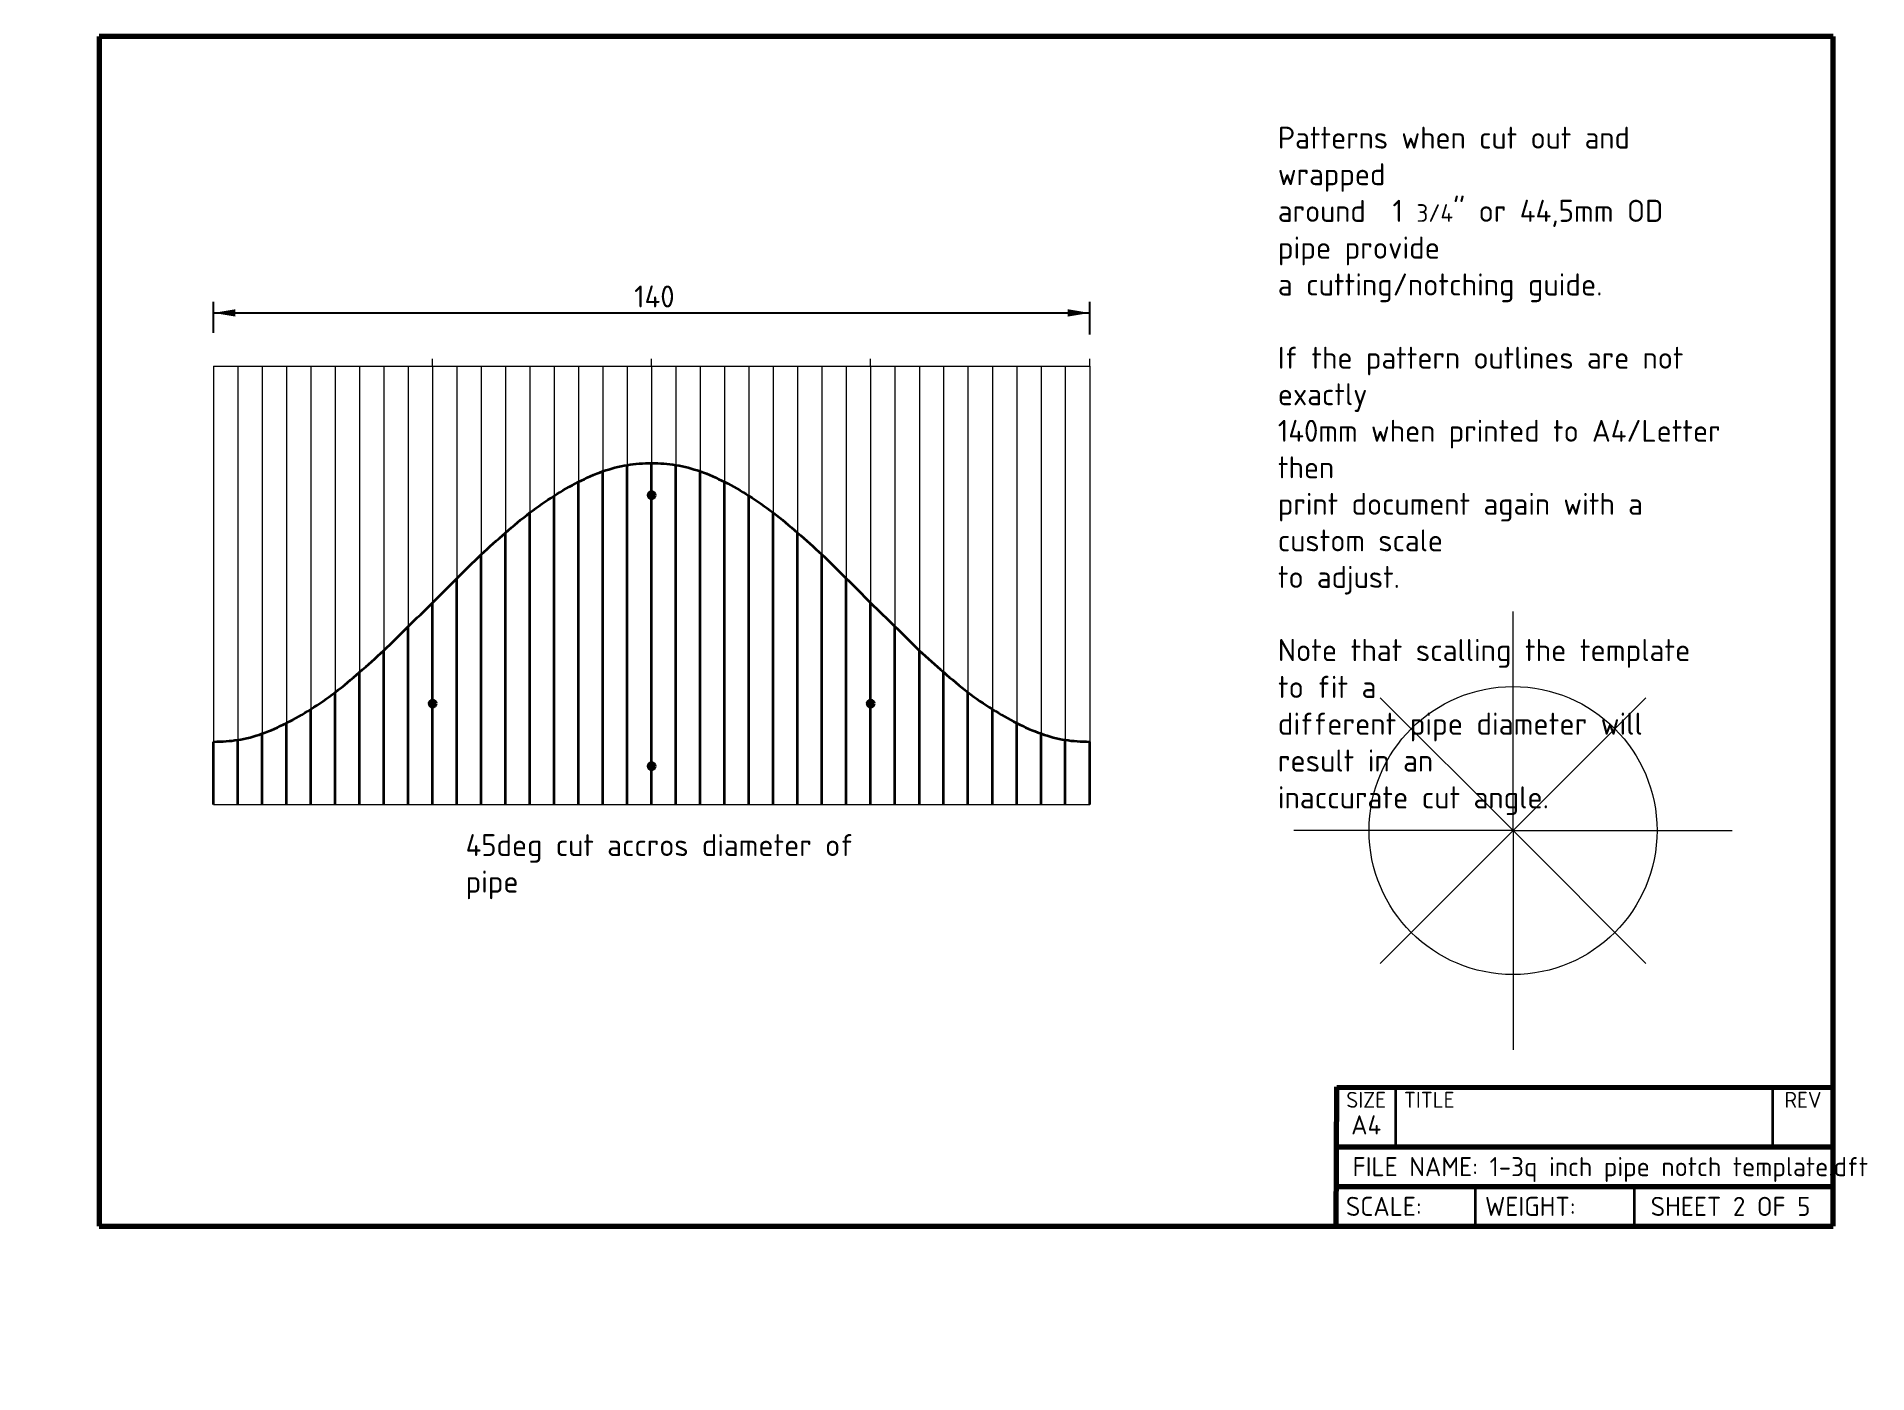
# Model space of a CAD drawing. Header units: millimetres. Extents: x 0 to 292, y -13 to 200.
import ezdxf
from ezdxf import colors
from ezdxf.entities.mleader import LeaderData, LeaderLine
from ezdxf.enums import TextEntityAlignment as Align
from ezdxf.math import Vec2, Vec3

# ---------------------------------------------------------------- set-up
doc = ezdxf.new("R2010")
doc.units = ezdxf.units.MM
doc.layers.add('Default', color=7, linetype='Continuous')
doc.styles.add('SEACAD_Solid_Edge_ISO', font='seiso.ttf')
doc.dimstyles.new('ISO_(mm)', dxfattribs={"dimtxt": 3.5, "dimasz": 3.5, "dimexe": 1.75, "dimexo": 0, "dimgap": 0.875, "dimtad": 1, "dimdec": 0, "dimtxsty": 'SEACAD_Solid_Edge_ISO', "dimblk1": '_SE_FILLED', "dimblk2": '_SE_FILLED', "dimsah": 1, "dimcen": 1.75, "dimadec": 0, "dimazin": 0, "dimtfac": 0.5, "dimtmove": 0, "dimatfit": 3, "dimfxl": 1, "dimarcsym": 0})

# ---------------------------------------------------------------- blocks, each defined once
blk = doc.blocks.new('DMBLK7')
at = {"layer": 'Default', "linetype": 'Continuous', "lineweight": 25}
for points in [[(31.75, 156.46), (28.25, 155.87), (31.75, 155.29)], [(164.72, 156.46), (164.72, 155.29), (168.22, 155.87)]]:
    blk.add_hatch(color=7, dxfattribs=at).paths.add_polyline_path(points)
at = {"layer": 'Default', "color": 7, "linetype": 'Continuous', "lineweight": 25}
for p, q in [((28.25, 152.67), (28.25, 157.62)), ((28.25, 155.87), (168.22, 155.87)), ((168.22, 152.43), (168.22, 157.62))]:
    blk.add_line(p, q, dxfattribs=at)
at = {"layer": 'Default', "color": 7, "linetype": 'Continuous', "lineweight": 25, "style": 'SEACAD_Solid_Edge_ISO'}
blk.add_text('140', height=3.5, dxfattribs=at).set_placement((95.45, 160.25), align=Align.TOP_LEFT)
blk = doc.blocks.new('_SE_FILLED')
at = {"color": 0}
blk.add_line((0, 0), (-1, 0), dxfattribs=at)
blk.add_solid([(0, 0), (-1, -0.1665), (-1, 0.1665), (0, 0)], dxfattribs=at)
blk = doc.blocks.new('_DOT')
at = {"color": 0, "linetype": 'ByBlock', "lineweight": -2}
blk.add_line((-0.5, 0), (-1, 0), dxfattribs=at)
at = {"color": 0, "linetype": 'ByBlock', "const_width": 0.5}
blk.add_lwpolyline([(-0.25, 0, 1), (0.25, 0, 1)], format="xyb", close=True, dxfattribs=at)

msp = doc.modelspace()

# ---------------------------------------------------------------- hatches: boundary and pattern name
at = {"layer": 'Default', "linetype": 'Continuous', "lineweight": 5}
h = msp.add_hatch(color=7, dxfattribs=at)
edge = h.paths.add_edge_path()
edge.add_line((98.24, 126.27), (98.24, 127.27))
edge.add_arc((98.24, 126.77), 0.5, 90, 270)
h = msp.add_hatch(color=7, dxfattribs=at)
edge = h.paths.add_edge_path()
edge.add_line((98.24, 127.27), (98.24, 126.27))
edge.add_arc((98.24, 126.77), 0.5, 270, 360)
edge.add_arc((98.24, 126.77), 0.5, 0, 90)
h = msp.add_hatch(color=7, dxfattribs=at)
edge = h.paths.add_edge_path()
edge.add_line((63.25, 92.98), (63.25, 93.98))
edge.add_arc((63.25, 93.48), 0.5, 90, 270)
h = msp.add_hatch(color=7, dxfattribs=at)
edge = h.paths.add_edge_path()
edge.add_arc((63.25, 93.48), 0.5, 270, 360)
edge.add_arc((63.25, 93.48), 0.5, 0, 90)
edge.add_line((63.25, 93.98), (63.25, 92.98))
h = msp.add_hatch(color=7, dxfattribs=at)
edge = h.paths.add_edge_path()
edge.add_line((133.23, 92.98), (133.23, 93.98))
edge.add_arc((133.23, 93.48), 0.5, 90, 270)
h = msp.add_hatch(color=7, dxfattribs=at)
edge = h.paths.add_edge_path()
edge.add_arc((133.23, 93.48), 0.5, 270, 360)
edge.add_arc((133.23, 93.48), 0.5, 0, 90)
edge.add_line((133.23, 93.98), (133.23, 92.98))
h = msp.add_hatch(color=7, dxfattribs=at)
edge = h.paths.add_edge_path()
edge.add_line((98.24, 82.98), (98.24, 83.98))
edge.add_arc((98.24, 83.48), 0.5, 90, 270)
h = msp.add_hatch(color=7, dxfattribs=at)
edge = h.paths.add_edge_path()
edge.add_line((98.24, 83.98), (98.24, 82.98))
edge.add_arc((98.24, 83.48), 0.5, 270, 360)
edge.add_arc((98.24, 83.48), 0.5, 0, 90)

# ---------------------------------------------------------------- linework, layer by layer
at = {"layer": 'Default', "color": 7, "linetype": 'Continuous', "lineweight": 70}
for p, q in [((287, 200), (10, 200)), ((10, 200), (10, 10)), ((287, 10), (287, 200)), ((207.62, 10), (207.68, 32.26)), ((207.68, 32.16), (287, 32.22)), ((207.62, 22.7), (287, 22.7)), ((207.62, 16.35), (287, 16.35)), ((10, 10), (287, 10))]:
    msp.add_line(p, q, dxfattribs=at)
at = {"layer": 'Default', "color": 7, "linetype": 'Continuous', "lineweight": 9}
for p, q in [((28.25, 147.38), (28.25, 77.38)), ((28.25, 147.38), (168.22, 147.38)), ((32.14, 147.38), (32.14, 77.38)), ((36.03, 147.38), (36.03, 77.38)), ((39.92, 147.38), (39.92, 77.38)), ((43.81, 147.38), (43.81, 77.38)), ((47.69, 147.38), (47.69, 77.38)), ((51.58, 147.38), (51.58, 77.38)), ((55.47, 147.38), (55.47, 77.38)), ((59.36, 147.38), (59.36, 77.38)), ((63.25, 147.38), (63.25, 148.52)), ((63.25, 147.38), (63.25, 77.38)), ((67.13, 147.38), (67.13, 77.38)), ((71.02, 147.38), (71.02, 77.38)), ((74.91, 147.38), (74.91, 77.38)), ((78.8, 147.38), (78.8, 77.38)), ((82.69, 147.38), (82.69, 77.38)), ((86.57, 147.38), (86.57, 77.38)), ((90.46, 147.38), (90.46, 77.38)), ((94.35, 147.38), (94.35, 77.38)), ((98.24, 147.38), (98.24, 148.52)), ((98.24, 147.38), (98.24, 77.38)), ((102.13, 147.38), (102.13, 77.38)), ((106.01, 147.38), (106.01, 77.38)), ((109.9, 147.38), (109.9, 77.38)), ((113.79, 147.38), (113.79, 77.38)), ((117.68, 147.38), (117.68, 77.38)), ((121.57, 147.38), (121.57, 77.38)), ((125.45, 147.38), (125.45, 77.38)), ((129.34, 147.38), (129.34, 77.38)), ((133.23, 147.38), (133.23, 148.52)), ((133.23, 147.38), (133.23, 148.52)), ((133.23, 147.38), (133.23, 77.38)), ((137.12, 147.38), (137.12, 77.38)), ((141.01, 147.38), (141.01, 77.38)), ((144.89, 147.38), (144.89, 77.38)), ((148.78, 147.38), (148.78, 77.38)), ((152.67, 147.38), (152.67, 77.38)), ((156.56, 147.38), (156.56, 77.38)), ((160.45, 147.38), (160.45, 77.38)), ((164.33, 147.38), (164.33, 77.38)), ((168.22, 147.38), (168.22, 148.52)), ((168.22, 147.38), (168.22, 77.38)), ((235.85, 73.2), (235.85, 108.2)), ((235.85, 73.2), (214.64, 94.41)), ((235.85, 73.2), (257.06, 94.42)), ((28.25, 77.38), (168.22, 77.38)), ((235.85, 73.2), (200.85, 73.2)), ((235.85, 73.2), (214.64, 51.99)), ((235.85, 73.2), (270.85, 73.2)), ((235.85, 73.2), (235.85, 38.2)), ((235.85, 73.2), (257.07, 51.99))]:
    msp.add_line(p, q, dxfattribs=at)
at = {"layer": 'Default', "color": 7, "linetype": 'Continuous', "lineweight": 35}
for p, q in [((98.24, 77.38), (98.24, 131.88)), ((86.57, 77.38), (86.57, 128.88)), ((90.46, 77.38), (90.46, 130.58)), ((94.35, 77.38), (94.35, 131.58)), ((102.13, 77.38), (102.13, 131.58)), ((106.01, 77.38), (106.01, 130.58)), ((109.9, 77.38), (109.9, 128.88)), ((82.69, 77.38), (82.69, 126.68)), ((113.79, 77.38), (113.79, 126.68)), ((78.8, 77.38), (78.8, 123.98)), ((117.68, 77.38), (117.68, 123.98)), ((74.91, 77.38), (74.91, 120.78)), ((121.57, 77.38), (121.57, 120.78)), ((71.02, 77.38), (71.02, 117.28)), ((125.45, 77.38), (125.45, 117.28)), ((67.13, 77.38), (67.13, 113.48)), ((129.34, 77.38), (129.34, 113.48)), ((63.25, 77.38), (63.25, 109.58)), ((133.23, 77.38), (133.23, 109.58)), ((59.36, 77.38), (59.36, 105.78)), ((137.12, 77.38), (137.12, 105.78)), ((55.47, 77.38), (55.47, 101.98)), ((141.01, 77.38), (141.01, 101.98)), ((51.58, 77.38), (51.58, 98.48)), ((144.89, 77.38), (144.89, 98.48)), ((47.69, 77.38), (47.69, 95.28)), ((148.78, 77.38), (148.78, 95.28)), ((43.81, 77.38), (43.81, 92.58)), ((152.67, 77.38), (152.67, 92.58)), ((36.03, 77.38), (36.03, 88.68)), ((39.92, 77.38), (39.92, 90.38)), ((156.56, 77.38), (156.56, 90.38)), ((160.45, 77.38), (160.45, 88.68)), ((28.25, 77.38), (28.25, 87.38)), ((32.14, 77.38), (32.14, 87.68)), ((164.33, 77.38), (164.33, 87.68)), ((168.22, 77.38), (168.22, 87.38)), ((217.15, 22.7), (217.15, 32.1)), ((277.35, 22.7), (277.35, 32.1)), ((229.85, 10), (229.85, 16.35)), ((255.25, 10), (255.25, 16.35))]:
    msp.add_line(p, q, dxfattribs=at)
at = {"layer": 'Default', "color": 7, "linetype": 'Continuous', "lineweight": 50}
for centre in [(98.24, 126.77), (63.25, 93.48), (133.23, 93.48), (98.24, 83.48)]:
    msp.add_circle(centre, 0.5, dxfattribs=at)
at = {"layer": 'Default', "color": 7, "linetype": 'Continuous', "lineweight": 9}
msp.add_circle((235.85, 73.2), 23, dxfattribs=at)
at = {"layer": 'Default', "color": 7, "linetype": 'Continuous', "lineweight": 35}
msp.add_open_spline([(28.25, 87.38), (29.68, 87.43), (32.14, 87.54), (36.16, 88.6), (40.01, 90.35), (43.92, 92.56), (47.82, 95.28), (51.65, 98.5), (55.56, 101.99), (59.34, 105.79), (63.28, 109.58), (67.11, 113.47), (70.94, 117.26), (74.84, 120.75), (78.67, 123.97), (82.57, 126.69), (86.48, 128.9), (90.35, 130.66), (94.29, 131.69), (98.24, 131.97), (102.18, 131.69), (106.13, 130.66), (110, 128.9), (113.9, 126.69), (117.8, 123.97), (121.63, 120.75), (125.53, 117.26), (129.37, 113.47), (133.19, 109.58), (137.13, 105.79), (140.92, 101.99), (144.83, 98.5), (148.66, 95.28), (152.56, 92.56), (156.47, 90.35), (160.31, 88.6), (164.34, 87.54), (166.79, 87.43), (168.22, 87.38)], degree=3, knots=[0, 0, 0, 0, 0.02292, 0.046517, 0.071458, 0.097716, 0.125538, 0.155136, 0.185884, 0.217838, 0.249793, 0.282162, 0.314116, 0.344864, 0.374462, 0.402284, 0.428542, 0.453483, 0.47708, 0.5, 0.52292, 0.546517, 0.571458, 0.597716, 0.625538, 0.655136, 0.685884, 0.717838, 0.750207, 0.782162, 0.814116, 0.844864, 0.874462, 0.902284, 0.928542, 0.953483, 0.97708, 1, 1, 1, 1], dxfattribs=at)

# ---------------------------------------------------------------- texts
at = {"layer": 'Default'}
for s, insert, char_height, width, attachment_point in [('{\\fSolid Edge ISO|b0||i0||c0|p34;\\C7;\\H3.5;\\W1.;Patterns when cut out and wrapped \\P}{\\fSolid Edge ISO|b0||i0||c0|p34;\\C7;\\H3.5;\\W1.;around }{\\fSolid Edge ISO|b0||i0||c0|p34;\\C7;\\H3.527777778;\\W1.;\\T1.; 1 }{\\fSolid Edge ISO|b0||i0||c0|p34;\\C7;\\H2.822222222;\\W1.;\\T1.;3/4}{\\fSolid Edge ISO|b0||i0||c0|p34;\\C7;\\H3.527777778;\\W1.;\\T1.;" or 44,5mm OD pipe provide \\P}{\\fSolid Edge ISO|b0||i0||c0|p34;\\C7;\\H3.527777778;\\W1.;\\T1.;a cutting/notching guide.\\P}{\\fSolid Edge ISO|b0||i0||c0|p34;\\C7;\\H3.5;\\W1.;\\P}{\\fSolid Edge ISO|b0||i0||c0|p34;\\C7;\\H3.5;\\W1.;If the pattern outlines are not exactly \\P}{\\fSolid Edge ISO|b0||i0||c0|p34;\\C7;\\H3.5;\\W1.;140mm when printed to A4/Letter then \\P}{\\fSolid Edge ISO|b0||i0||c0|p34;\\C7;\\H3.5;\\W1.;print document again with a custom scale \\P}{\\fSolid Edge ISO|b0||i0||c0|p34;\\C7;\\H3.5;\\W1.;to adjust.\\P}{\\fSolid Edge ISO|b0||i0||c0|p34;\\C7;\\H3.5;\\W1.;\\P}{\\fSolid Edge ISO|b0||i0||c0|p34;\\C7;\\H3.527777778;\\W1.;\\T1.;Note that scalling the template to fit a \\P}{\\fSolid Edge ISO|b0||i0||c0|p34;\\C7;\\H3.527777778;\\W1.;\\T1.;different pipe diameter will result in an \\P}{\\fSolid Edge ISO|b0||i0||c0|p34;\\C7;\\H3.527777778;\\W1.;\\T1.;inaccurate cut angle.}', (198.28, 185.61), 3.5, 71.0886, 1), ('{\\fSolid Edge ISO|b0||i0||c0|p34;\\C7;\\H3.5;\\W1.;45deg cut accros diameter of pipe}', (68.53, 72.63), 3.5, 64.6215, 1), ('{\\fSolid Edge ISO|b0||i0||c0|p34;\\C7;\\H2.54;\\W1.;SIZE}', (212.39, 31.47), 2.54, 9.525, 2), ('{\\fSolid Edge ISO|b0||i0||c0|p34;\\C7;\\H2.54;\\W1.;TITLE}', (218.42, 31.47), 2.54, 58.928, 1), ('{\\fSolid Edge ISO|b0||i0||c0|p34;\\C7;\\H2.54;\\W1.;REV}', (282.17, 31.47), 2.54, 9.652, 2), ('{\\fSolid Edge ISO|b1||i0||c0|p34;\\C7;\\H3.048;\\W1.;A4}', (212.39, 26.19), 3.048, 9.525, 5), ('{\\fSolid Edge ISO|b0||i0||c0|p34;\\C7;\\H3.048;\\W1.;SCALE:}', (209.15, 13.18), 3.048, 20.701, 4), ('{\\fSolid Edge ISO|b0||i0||c0|p34;\\C7;\\H3.048;\\W1.;WEIGHT:}', (231.37, 13.18), 3.048, 23.876, 4)]:
    msp.add_mtext(s, dxfattribs=dict(at, insert=insert, char_height=char_height, width=width, attachment_point=attachment_point))

# ---------------------------------------------------------------- dimensions: what is measured, and where the dimension line sits
at = {"layer": 'Default', "color": 7, "linetype": 'Continuous', "lineweight": 25}
dim = msp.add_linear_dim(base=(28.25, 155.87), p1=(28.25, 147.38), p2=(168.22, 147.38), angle=0, text='\\A1;<>', dimstyle='ISO_(mm)', dxfattribs=at)
dim.commit()
dim.dimension.update_dxf_attribs({"geometry": 'DMBLK7', "text_midpoint": (98.24, 155.87), "dimtype": 161})

# ---------------------------------------------------------------- leaders
ml = msp.add_multileader_mtext('Standard', dxfattribs=at)
ml.set_content('{\\pxsm0.9;\\fSolid Edge ISO|b0||i0||c0|p34;\\W1.;FILE NAME: 1-3q inch pipe notch template.dft\\P}', color=256)
ml.set_leader_properties()
ml.set_arrow_properties(name='DOT')
ml.build(insert=Vec2(0, 0))
ml.multileader.update_dxf_attribs({"leader_type": 0, "dogleg_length": 0, "arrow_head_size": 3.05})
ctx = ml.context
ctx.base_point, ctx.char_height, ctx.arrow_head_size, ctx.landing_gap_size = Vec3(208.22, 19.12), 3.048, 3.05, 1.07
notes = []
notes.append((ctx, [(0, (0, 0, 0), (0, 0), (1, 0), 1, [])]))
ctx.mtext.insert = Vec3(210.22, 21.05)
ml = msp.add_multileader_mtext('Standard', dxfattribs=at)
ml.set_content('{\\pxsm0.9;\\fSolid Edge ISO|b0||i0||c0|p34;\\W1.;SHEET 2 OF 5\\P}', color=256)
ml.set_leader_properties()
ml.set_arrow_properties(name='DOT')
ml.build(insert=Vec2(0, 0))
ml.multileader.update_dxf_attribs({"leader_type": 0, "dogleg_length": 0, "arrow_head_size": 3.05})
ctx = ml.context
ctx.base_point, ctx.char_height, ctx.arrow_head_size, ctx.landing_gap_size = Vec3(255.84, 13.16), 3.048, 3.05, 1.07
notes.append((ctx, [(0, (0, 0, 0), (0, 0), (1, 0), 1, [])]))
ctx.mtext.insert = Vec3(257.84, 14.7)
for ctx, leaders in notes:
    for number, flags, end, landing, length, lines in leaders:
        leader = LeaderData()
        leader.index, (leader.has_last_leader_line, leader.has_dogleg_vector, leader.attachment_direction) = number, flags
        leader.last_leader_point, leader.dogleg_vector, leader.dogleg_length = Vec3(end), Vec3(landing), length
        for number, points, colour, breaks in lines:
            line = LeaderLine()
            line.index, line.vertices, line.color, line.breaks = number, Vec3.list(points), colors.encode_raw_color(colour), breaks
            leader.lines.append(line)
        ctx.leaders.append(leader)

doc.saveas('drawing.dxf')
